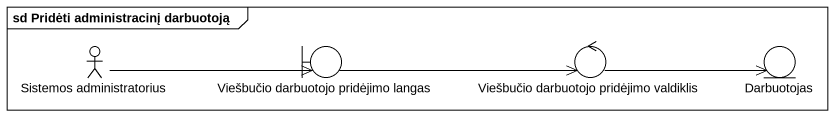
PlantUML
@startuml
mainframe sd Pridėti administracinį darbuotoją
actor "Sistemos administratorius" as Sistemos_administratorius
boundary "Viešbučio darbuotojo pridėjimo langas" as Viešbučio_darbuotojo
control "Viešbučio darbuotojo pridėjimo valdiklis" as Viešbučio_darbuotojo_2
entity Darbuotojas
Sistemos_administratorius -right-> Viešbučio_darbuotojo
Viešbučio_darbuotojo -right-> Viešbučio_darbuotojo_2
Viešbučio_darbuotojo_2 -right-> Darbuotojas
@enduml
